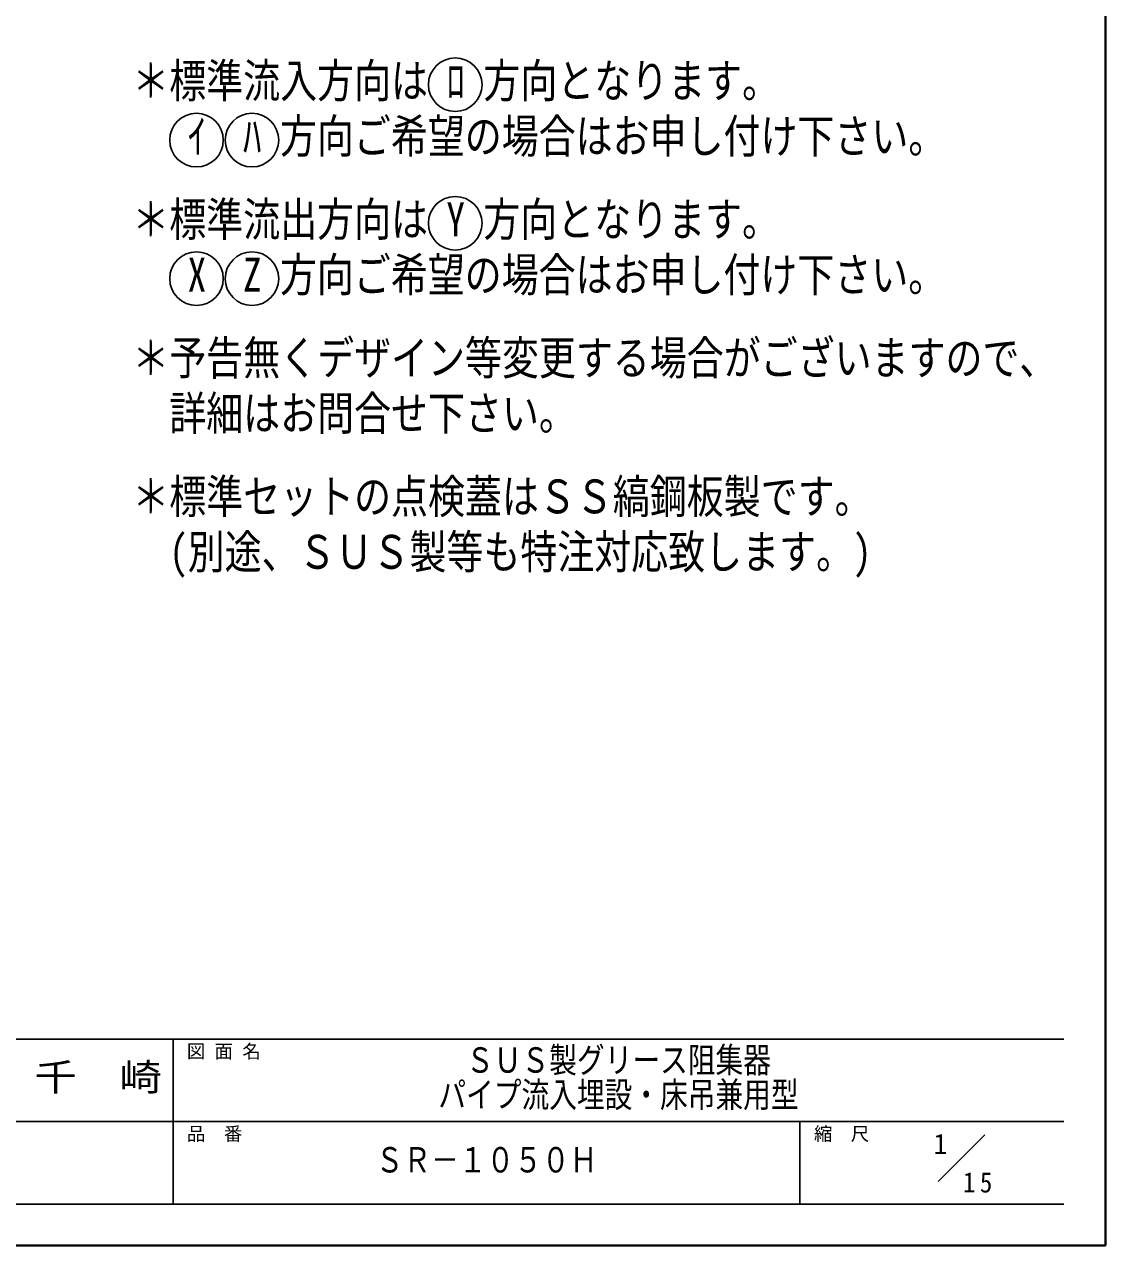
# Model space of a CAD drawing. Units: millimetres at full size, sheet at 1:15; details may follow other scales. Extents: x -3184 to 2891, y -2037 to 2178.
# Drawn here: x 1136 to 2891, y -2037 to -54 of the extents above; entities that cross this region are included whole.
import ezdxf
from ezdxf.enums import TextEntityAlignment as Align

# ---------------------------------------------------------------- set-up
doc = ezdxf.new("R2010")
doc.units = ezdxf.units.MM
doc.header["$LTSCALE"] = 15
doc.layers.add('0-0', color=4, linetype='Continuous', lineweight=9)
doc.styles.add('ＭＳ ゴシック', font='')
doc.styles.get('ＭＳ ゴシック').set_extended_font_data('MS Gothic')

msp = doc.modelspace()

# ---------------------------------------------------------------- linework, layer by layer
at = {"layer": '0-0', "color": 1, "lineweight": 40}
for q in [(2890.8, 2177.87), (-3184.2, -2037.13)]:
    msp.add_line((2890.8, -2037.13), q, dxfattribs=at)
at = {"layer": '0-0', "color": 6, "lineweight": 25}
for p, q in [((2823.3, -1701.77), (-146.7, -1701.77)), ((1376.87, -1969.63), (1376.87, -1701.77)), ((2823.3, -1835.7), (975.08, -1835.7)), ((2394.73, -1969.63), (2394.73, -1835.7)), ((2823.3, -1969.63), (-146.7, -1969.63))]:
    msp.add_line(p, q, dxfattribs=at)
at = {"layer": '0-0', "color": 7, "lineweight": 18}
msp.add_line((2618.97, -1932.89), (2694.73, -1857.13), dxfattribs=at)
at = {"layer": '0-0', "color": 5, "lineweight": 25}
for centre in [(1835.05, -152.13), (1415.05, -242.13), (1505.05, -242.13), (1835.05, -377.13), (1415.05, -467.13), (1505.05, -467.13)]:
    msp.add_circle(centre, 43.5, dxfattribs=at)

# ---------------------------------------------------------------- texts
at = {"layer": '0-0', "color": 7, "style": 'ＭＳ ゴシック'}
for s, height, width, p in [('＊標準流入方向は ﾛ 方向となります。', 54.99, 0.8, (1310.8, -189.63)), (' ｲ  ﾊ 方向ご希望の場合はお申し付け下さい。', 54.99, 0.8, (1370.8, -279.63)), ('＊標準流出方向は Y 方向となります。', 54.99, 0.8, (1310.8, -414.63)), (' X  Z 方向ご希望の場合はお申し付け下さい。', 54.99, 0.8, (1370.8, -504.63)), ('＊予告無くデザイン等変更する場合がございますので、', 54.99, 0.8, (1310.8, -639.63)), ('詳細はお問合せ下さい。', 54.99, 0.8, (1370.8, -729.63)), ('＊標準セットの点検蓋はＳＳ縞鋼板製です。', 54.99, 0.8, (1310.8, -864.63)), ('(別途、ＳＵＳ製等も特注対応致します。)', 54.99, 0.8, (1370.8, -954.63)), ('ＳＵＳ製グリース阻集器', 41.24, 0.8, (1852.58, -1768.74)), ('千\u3000崎', 43.99, 1.15, (1151.87, -1798.74)), ('パイプ流入埋設・床吊兼用型', 41.24, 0.8, (1807.58, -1824.99)), ('ＳＲ－１０５０Ｈ', 41.24, 0.8, (1705.8, -1930.79))]:
    msp.add_text(s, height=height, dxfattribs=dict(at, width=width)).set_placement(p, align=Align.BOTTOM_LEFT)
for s, height, p in [('図 面 名', 21.99, (1399.37, -1739.27)), ('品\u3000番', 21.99, (1399.37, -1873.2)), ('縮\u3000尺', 21.99, (2417.23, -1873.2)), ('1', 32.99, (2611.35, -1898.42))]:
    msp.add_text(s, height=height, dxfattribs=at).set_placement(p, align=Align.BOTTOM_LEFT)
at = {"layer": '0-0', "color": 7, "insert": (2659.3, -1951.48), "char_height": 32.99, "attachment_point": 7, "style": 'ＭＳ ゴシック'}
msp.add_mtext('\\T1.36;\\W0.9;15', dxfattribs=at)

doc.saveas('drawing.dxf')
